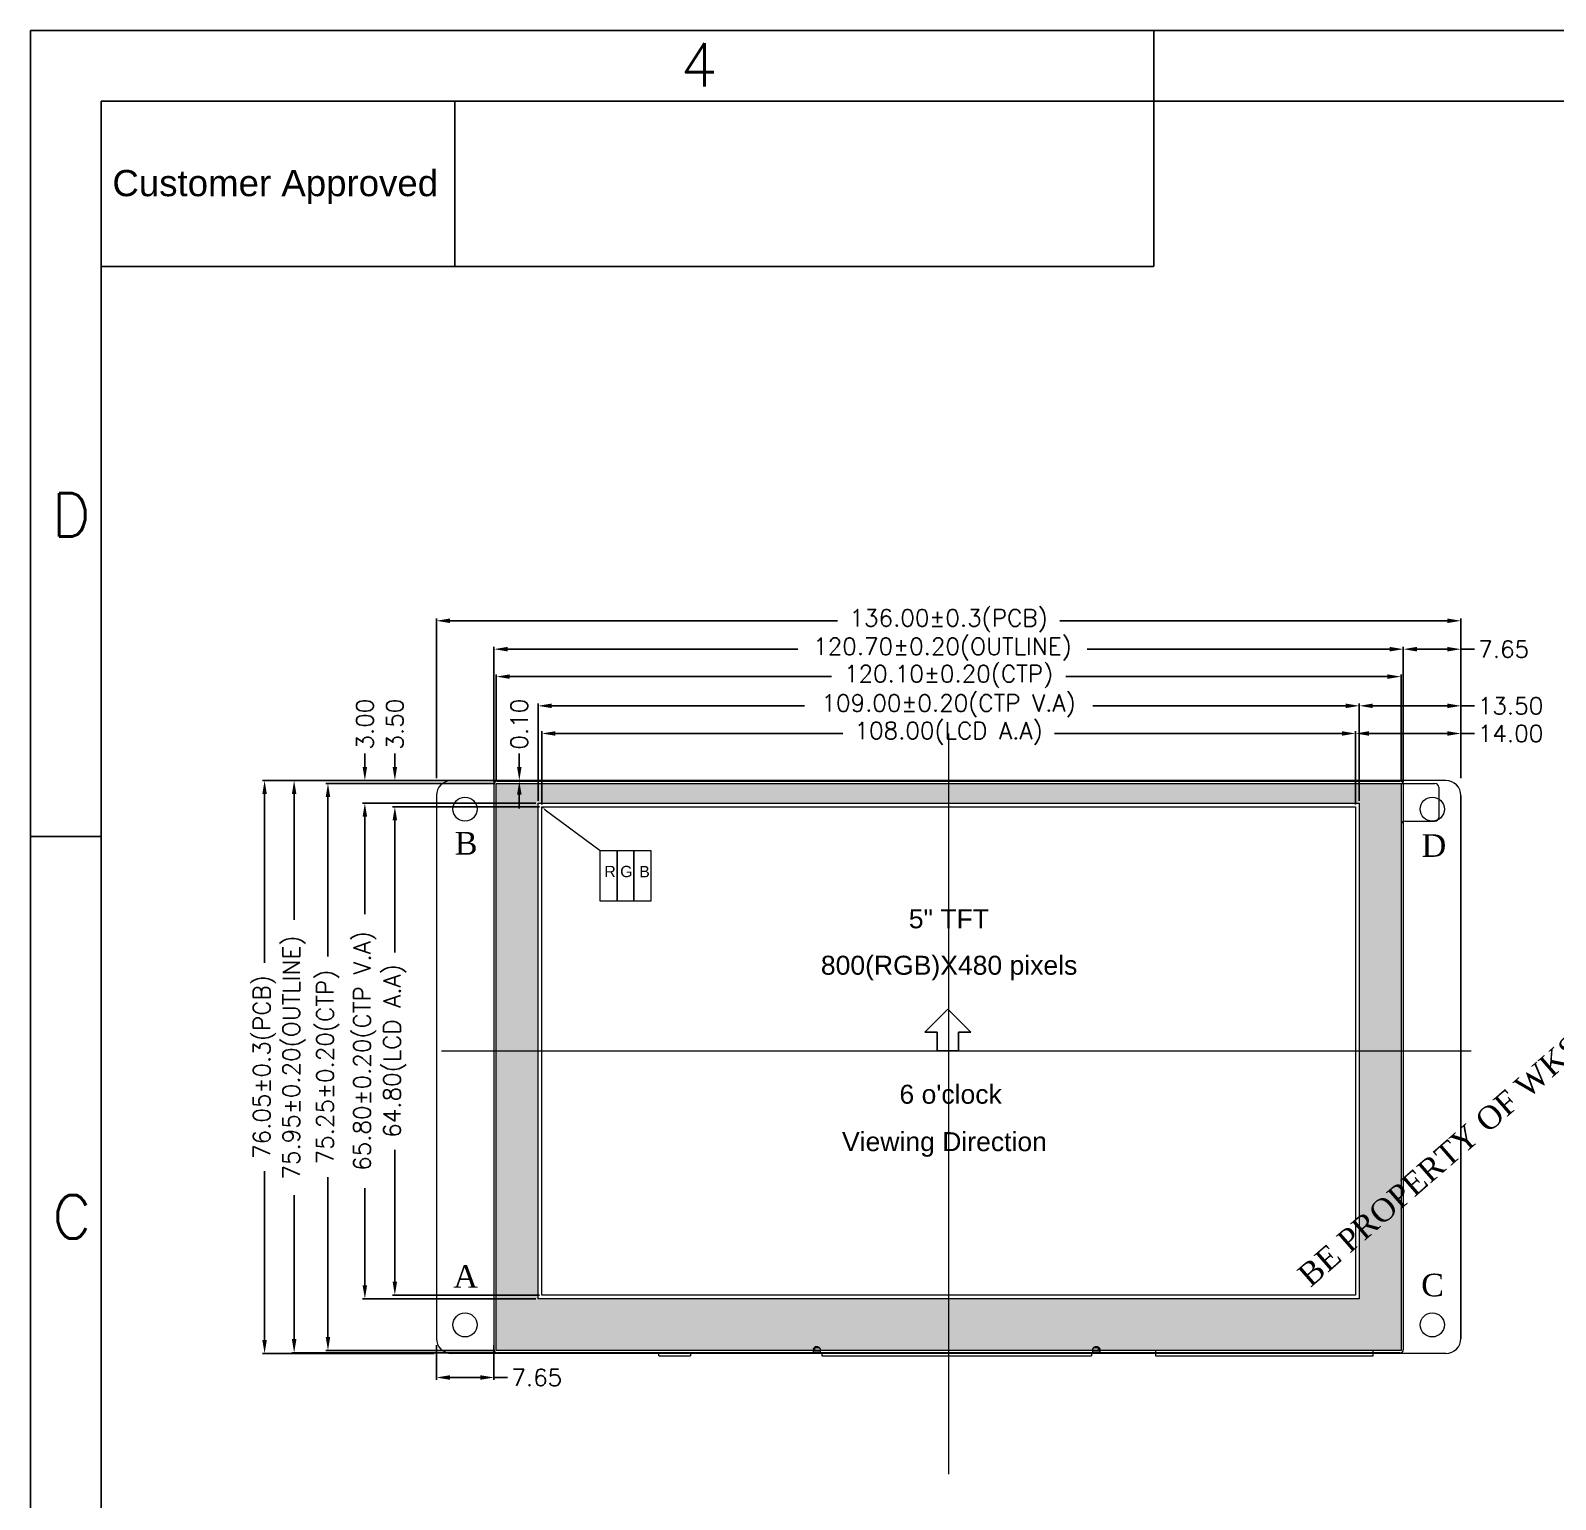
# Model space of a CAD drawing. Extents: x 837 to 1376, y 72 to 453.
# Drawn here: x 837.1 to 1039.5, y 258.5 to 453.5 of the extents above; entities that cross this region are included whole.
import ezdxf
from ezdxf.enums import TextEntityAlignment as Align

# ---------------------------------------------------------------- set-up
doc = ezdxf.new("R2010")
doc.units = 0
doc.header["$MEASUREMENT"] = 0
doc.linetypes.add('CENTER', pattern=[50.8, 31.75, -6.35, 6.35, -6.35])
doc.layers.get('0').update_dxf_attribs({"linetype": 'CONTINUOUS'})
doc.layers.get('Defpoints').update_dxf_attribs({"linetype": 'CONTINUOUS', "lineweight": 9})
for name, color, linetype, lineweight in [('BZ-Bottom', 5, 'CONTINUOUS', 13), ('BZ-Top', 181, 'CONTINUOUS', 9), ('c', 1, 'CENTER', 9), ('Cover lens', 144, 'CONTINUOUS', 0), ('dim', 4, 'CONTINUOUS', 9), ('FPC', 32, 'CONTINUOUS', 9), ('LCD', 6, 'CONTINUOUS', 9), ('保护膜', 5, 'CONTINUOUS', 13)]:
    doc.layers.add(name, color=color, linetype=linetype, lineweight=lineweight)
doc.layers.add('T', color=2, linetype='CONTINUOUS')
doc.styles.add('ROMANS', font='romans.shx')
doc.styles.get("Standard").update_dxf_attribs({"font": 'arial.ttf', "width": 1.5})
doc.styles.add('样式 1', font='arial.ttf')
doc.dimstyles.new('lcm111', dxfattribs={"dimscale": 1.5, "dimtxt": 1.5, "dimasz": 1.2, "dimexe": 0.2, "dimexo": 0.2, "dimgap": 0.3, "dimtad": 0, "dimzin": 1, "dimdsep": 46, "dimtxsty": 'ROMANS', "dimcen": 0, "dimadec": 0, "dimazin": 0, "dimtfac": 1, "dimtofl": 0, "dimtmove": 0, "dimatfit": 3, "dimfxl": 0, "dimarcsym": 0})

# ---------------------------------------------------------------- blocks, each defined once
blk = doc.blocks.new('*D41')
at = {"layer": 'Defpoints', "color": 0}
for p in [(898.94, 353.52), (876.6, 278.27), (898.94, 278.27)]:
    blk.add_point(p, dxfattribs=at)
at = {"layer": 'dim', "color": 0, "lineweight": -2}
for p, q in [((898.64, 353.52), (876.3, 353.52)), ((876.6, 351.72), (876.6, 330.54)), ((876.6, 280.07), (876.6, 301.25)), ((898.64, 278.27), (876.3, 278.27))]:
    blk.add_line(p, q, dxfattribs=at)
at = {"layer": 'dim', "color": 0}
for points in [[(876.3, 351.72), (876.9, 351.72), (876.6, 353.52)], [(876.3, 280.07), (876.9, 280.07), (876.6, 278.27)]]:
    blk.add_solid(points, dxfattribs=at)
at = {"layer": 'dim', "color": 0, "insert": (876.6, 315.89), "char_height": 2.25, "attachment_point": 5, "rotation": 90, "style": 'ROMANS'}
blk.add_mtext('75.25%%p0.20(CTP)', dxfattribs=at)
blk = doc.blocks.new('*D42')
at = {"layer": 'Defpoints', "color": 0}
for p in [(1019.04, 367.71), (898.94, 353.52), (1019.04, 353.52)]:
    blk.add_point(p, dxfattribs=at)
at = {"layer": 'dim', "color": 0, "lineweight": -2}
for p, q in [((898.94, 353.82), (898.94, 368.01)), ((900.74, 367.71), (943.43, 367.71)), ((1017.24, 367.71), (974.55, 367.71)), ((1019.04, 353.82), (1019.04, 368.01))]:
    blk.add_line(p, q, dxfattribs=at)
at = {"layer": 'dim', "color": 0}
for points in [[(900.74, 368.01), (900.74, 367.41), (898.94, 367.71)], [(1017.24, 368.01), (1017.24, 367.41), (1019.04, 367.71)]]:
    blk.add_solid(points, dxfattribs=at)
at = {"layer": 'dim', "color": 0, "insert": (958.99, 367.71), "char_height": 2.25, "attachment_point": 5, "style": 'ROMANS'}
blk.add_mtext('120.10%%p0.20(CTP)', dxfattribs=at)
blk = doc.blocks.new('*D43')
at = {"layer": 'Defpoints', "color": 0}
for p in [(904.99, 360.16), (904.99, 350.42), (1012.99, 350.42)]:
    blk.add_point(p, dxfattribs=at)
at = {"layer": 'dim', "color": 0, "lineweight": -2}
for p, q in [((904.99, 350.72), (904.99, 360.46)), ((1012.99, 350.72), (1012.99, 360.46)), ((906.79, 360.16), (944.93, 360.16)), ((1011.19, 360.16), (973.05, 360.16))]:
    blk.add_line(p, q, dxfattribs=at)
at = {"layer": 'dim', "color": 0}
for points in [[(906.79, 360.46), (906.79, 359.86), (904.99, 360.16)], [(1011.19, 360.46), (1011.19, 359.86), (1012.99, 360.16)]]:
    blk.add_solid(points, dxfattribs=at)
at = {"layer": 'dim', "color": 0, "insert": (958.99, 360.16), "char_height": 2.25, "attachment_point": 5, "style": 'ROMANS'}
blk.add_mtext('108.00(LCD A.A)', dxfattribs=at)
blk = doc.blocks.new('*D44')
at = {"layer": 'Defpoints', "color": 0}
for p in [(904.49, 363.83), (904.49, 350.92), (1013.49, 350.92)]:
    blk.add_point(p, dxfattribs=at)
at = {"layer": 'dim', "color": 0, "lineweight": -2}
for p, q in [((904.49, 351.22), (904.49, 364.13)), ((906.29, 363.83), (939.84, 363.83)), ((1011.69, 363.83), (978.14, 363.83)), ((1013.49, 351.22), (1013.49, 364.13))]:
    blk.add_line(p, q, dxfattribs=at)
at = {"layer": 'dim', "color": 0}
for points in [[(906.29, 364.13), (906.29, 363.53), (904.49, 363.83)], [(1011.69, 364.13), (1011.69, 363.53), (1013.49, 363.83)]]:
    blk.add_solid(points, dxfattribs=at)
at = {"layer": 'dim', "color": 0, "insert": (958.99, 363.83), "char_height": 2.25, "attachment_point": 5, "style": 'ROMANS'}
blk.add_mtext('109.00%%P0.20(CTP V.A)', dxfattribs=at)
blk = doc.blocks.new('*D39')
at = {"layer": 'Defpoints', "color": 0}
for p in [(898.64, 371.35), (898.64, 353.42), (1019.34, 353.42)]:
    blk.add_point(p, dxfattribs=at)
at = {"layer": 'dim', "color": 0, "lineweight": -2}
for p, q in [((898.64, 353.72), (898.64, 371.65)), ((900.44, 371.35), (938.98, 371.35)), ((1017.54, 371.35), (977.38, 371.35)), ((1019.34, 353.72), (1019.34, 371.65))]:
    blk.add_line(p, q, dxfattribs=at)
at = {"layer": 'dim', "color": 0}
for points in [[(900.44, 371.65), (900.44, 371.05), (898.64, 371.35)], [(1017.54, 371.65), (1017.54, 371.05), (1019.34, 371.35)]]:
    blk.add_solid(points, dxfattribs=at)
at = {"layer": 'dim', "color": 0, "insert": (958.18, 371.35), "char_height": 2.25, "attachment_point": 5, "style": 'ROMANS'}
blk.add_mtext('120.70%%P0.20(OUTLINE)', dxfattribs=at)
blk = doc.blocks.new('*D45')
at = {"layer": 'Defpoints', "color": 0}
for p in [(885.48, 350.42), (904.99, 350.42), (904.99, 285.62)]:
    blk.add_point(p, dxfattribs=at)
at = {"layer": 'dim', "color": 0, "lineweight": -2}
for p, q in [((904.69, 350.42), (885.18, 350.42)), ((885.48, 348.62), (885.48, 331.11)), ((885.48, 287.42), (885.48, 304.92)), ((904.69, 285.62), (885.18, 285.62))]:
    blk.add_line(p, q, dxfattribs=at)
at = {"layer": 'dim', "color": 0}
for points in [[(885.18, 348.62), (885.78, 348.62), (885.48, 350.42)], [(885.18, 287.42), (885.78, 287.42), (885.48, 285.62)]]:
    blk.add_solid(points, dxfattribs=at)
at = {"layer": 'dim', "color": 0, "insert": (885.48, 318.02), "char_height": 2.25, "attachment_point": 5, "rotation": 90, "style": 'ROMANS'}
blk.add_mtext('64.80(LCD A.A)', dxfattribs=at)
blk = doc.blocks.new('*D46')
at = {"layer": 'Defpoints', "color": 0}
for p in [(881.5, 350.92), (904.49, 350.92), (904.49, 285.12)]:
    blk.add_point(p, dxfattribs=at)
at = {"layer": 'dim', "color": 0, "lineweight": -2}
for p, q in [((904.19, 350.92), (881.2, 350.92)), ((881.5, 349.12), (881.5, 336.2)), ((881.5, 286.92), (881.5, 299.83)), ((904.19, 285.12), (881.2, 285.12))]:
    blk.add_line(p, q, dxfattribs=at)
at = {"layer": 'dim', "color": 0}
for points in [[(881.2, 349.12), (881.8, 349.12), (881.5, 350.92)], [(881.2, 286.92), (881.8, 286.92), (881.5, 285.12)]]:
    blk.add_solid(points, dxfattribs=at)
at = {"layer": 'dim', "color": 0, "insert": (881.5, 318.02), "char_height": 2.25, "attachment_point": 5, "rotation": 90, "style": 'ROMANS'}
blk.add_mtext('65.80%%P0.20(CTP V.A)', dxfattribs=at)
blk = doc.blocks.new('*D40')
at = {"layer": 'Defpoints', "color": 0}
for p in [(899.04, 353.92), (872.11, 277.97), (899.29, 277.97)]:
    blk.add_point(p, dxfattribs=at)
at = {"layer": 'dim', "color": 0, "lineweight": -2}
for p, q in [((898.74, 353.92), (871.81, 353.92)), ((872.11, 352.12), (872.11, 335.44)), ((872.11, 279.77), (872.11, 298.86)), ((898.99, 277.97), (871.81, 277.97))]:
    blk.add_line(p, q, dxfattribs=at)
at = {"layer": 'dim', "color": 0}
for points in [[(871.81, 352.12), (872.41, 352.12), (872.11, 353.92)], [(871.81, 279.77), (872.41, 279.77), (872.11, 277.97)]]:
    blk.add_solid(points, dxfattribs=at)
at = {"layer": 'dim', "color": 0, "insert": (872.11, 317.15), "char_height": 2.25, "attachment_point": 5, "rotation": 90, "style": 'ROMANS'}
blk.add_mtext('75.95%%P0.20(OUTLINE)', dxfattribs=at)
blk = doc.blocks.new('*D47')
at = {"layer": 'Defpoints', "color": 0}
for p in [(1026.99, 375.12), (890.99, 353.92), (1026.99, 353.92)]:
    blk.add_point(p, dxfattribs=at)
at = {"layer": 'dim', "color": 0, "lineweight": -2}
for p, q in [((890.99, 354.22), (890.99, 375.42)), ((892.79, 375.12), (944.24, 375.12)), ((1025.19, 375.12), (973.75, 375.12)), ((1026.99, 354.22), (1026.99, 375.42))]:
    blk.add_line(p, q, dxfattribs=at)
at = {"layer": 'dim', "color": 0}
for points in [[(892.79, 375.42), (892.79, 374.82), (890.99, 375.12)], [(1025.19, 375.42), (1025.19, 374.82), (1026.99, 375.12)]]:
    blk.add_solid(points, dxfattribs=at)
at = {"layer": 'dim', "color": 0, "insert": (958.99, 375.12), "char_height": 2.25, "attachment_point": 5, "style": 'ROMANS'}
blk.add_mtext('136.00%%P0.3(PCB)', dxfattribs=at)
blk = doc.blocks.new('*D48')
at = {"layer": 'Defpoints', "color": 0}
for p in [(890.99, 353.92), (868.19, 277.86), (890.99, 277.86)]:
    blk.add_point(p, dxfattribs=at)
at = {"layer": 'dim', "color": 0, "lineweight": -2}
for p, q in [((890.69, 353.92), (867.89, 353.92)), ((868.19, 352.12), (868.19, 329.73)), ((868.19, 279.66), (868.19, 302.05)), ((890.69, 277.86), (867.89, 277.86))]:
    blk.add_line(p, q, dxfattribs=at)
at = {"layer": 'dim', "color": 0}
for points in [[(867.89, 352.12), (868.49, 352.12), (868.19, 353.92)], [(867.89, 279.66), (868.49, 279.66), (868.19, 277.86)]]:
    blk.add_solid(points, dxfattribs=at)
at = {"layer": 'dim', "color": 0, "insert": (868.19, 315.89), "char_height": 2.25, "attachment_point": 5, "rotation": 90, "style": 'ROMANS'}
blk.add_mtext('76.05%%P0.3(PCB)', dxfattribs=at)
blk = doc.blocks.new('*D51')
at = {"layer": 'Defpoints', "color": 0}
for p in [(890.99, 279.27), (898.64, 279.27), (898.64, 274.68)]:
    blk.add_point(p, dxfattribs=at)
at = {"layer": 'dim', "color": 0, "lineweight": -2}
for p, q in [((890.99, 278.97), (890.99, 274.38)), ((898.64, 278.97), (898.64, 274.38)), ((892.79, 274.68), (896.84, 274.68)), ((898.64, 274.68), (900.44, 274.68))]:
    blk.add_line(p, q, dxfattribs=at)
at = {"layer": 'dim', "color": 0}
for points in [[(892.79, 274.98), (892.79, 274.38), (890.99, 274.68)], [(896.84, 274.98), (896.84, 274.38), (898.64, 274.68)]]:
    blk.add_solid(points, dxfattribs=at)
at = {"layer": 'dim', "color": 0, "insert": (904.32, 274.68), "char_height": 2.25, "attachment_point": 5, "style": 'ROMANS'}
blk.add_mtext('7.65', dxfattribs=at)
blk = doc.blocks.new('*D74')
at = {"layer": 'Defpoints', "color": 0}
for p in [(885.48, 353.92), (885.48, 353.92), (885.48, 350.42)]:
    blk.add_point(p, dxfattribs=at)
at = {"layer": 'dim', "color": 0, "lineweight": -2}
for p, q in [((885.48, 355.72), (885.48, 357.52)), ((885.48, 348.62), (885.48, 346.82))]:
    blk.add_line(p, q, dxfattribs=at)
at = {"layer": 'dim', "color": 0}
for points in [[(885.18, 355.72), (885.78, 355.72), (885.48, 353.92)], [(885.18, 348.62), (885.78, 348.62), (885.48, 350.42)]]:
    blk.add_solid(points, dxfattribs=at)
at = {"layer": 'dim', "color": 0, "insert": (885.48, 361.4), "char_height": 2.25, "attachment_point": 5, "rotation": 90, "style": 'ROMANS'}
blk.add_mtext('3.50', dxfattribs=at)
blk = doc.blocks.new('*D75')
at = {"layer": 'Defpoints', "color": 0}
for p in [(881.5, 353.92), (881.5, 353.92), (881.5, 350.92)]:
    blk.add_point(p, dxfattribs=at)
at = {"layer": 'dim', "color": 0, "lineweight": -2}
for p, q in [((881.5, 355.72), (881.5, 357.52)), ((881.5, 349.12), (881.5, 347.32))]:
    blk.add_line(p, q, dxfattribs=at)
at = {"layer": 'dim', "color": 0}
for points in [[(881.2, 355.72), (881.8, 355.72), (881.5, 353.92)], [(881.2, 349.12), (881.8, 349.12), (881.5, 350.92)]]:
    blk.add_solid(points, dxfattribs=at)
at = {"layer": 'dim', "color": 0, "insert": (881.5, 361.4), "char_height": 2.25, "attachment_point": 5, "rotation": 90, "style": 'ROMANS'}
blk.add_mtext('3.00', dxfattribs=at)
blk = doc.blocks.new('*D76')
at = {"layer": 'Defpoints', "color": 0}
for p in [(1026.99, 362.18), (1012.99, 360.16), (1026.99, 360.16)]:
    blk.add_point(p, dxfattribs=at)
at = {"layer": 'dim', "color": 0, "lineweight": -2}
for p, q in [((1026.99, 361.88), (1026.99, 359.86)), ((1014.79, 360.16), (1025.19, 360.16)), ((1026.99, 360.16), (1028.79, 360.16))]:
    blk.add_line(p, q, dxfattribs=at)
at = {"layer": 'dim', "color": 0}
for points in [[(1014.79, 360.46), (1014.79, 359.86), (1012.99, 360.16)], [(1025.19, 360.46), (1025.19, 359.86), (1026.99, 360.16)]]:
    blk.add_solid(points, dxfattribs=at)
at = {"layer": 'dim', "color": 0, "insert": (1033.58, 360.16), "char_height": 2.25, "attachment_point": 5, "style": 'ROMANS'}
blk.add_mtext('14.00', dxfattribs=at)
blk = doc.blocks.new('*D77')
at = {"layer": 'Defpoints', "color": 0}
for p in [(1026.99, 365.73), (1013.49, 363.83), (1026.99, 363.83)]:
    blk.add_point(p, dxfattribs=at)
at = {"layer": 'dim', "color": 0, "lineweight": -2}
for p, q in [((1026.99, 365.43), (1026.99, 363.53)), ((1015.29, 363.83), (1025.19, 363.83)), ((1026.99, 363.83), (1028.79, 363.83))]:
    blk.add_line(p, q, dxfattribs=at)
at = {"layer": 'dim', "color": 0}
for points in [[(1015.29, 364.13), (1015.29, 363.53), (1013.49, 363.83)], [(1025.19, 364.13), (1025.19, 363.53), (1026.99, 363.83)]]:
    blk.add_solid(points, dxfattribs=at)
at = {"layer": 'dim', "color": 0, "insert": (1033.58, 363.83), "char_height": 2.25, "attachment_point": 5, "style": 'ROMANS'}
blk.add_mtext('13.50', dxfattribs=at)
blk = doc.blocks.new('*D78')
at = {"layer": 'Defpoints', "color": 0}
for p in [(1026.99, 373.18), (1019.34, 371.35), (1026.99, 371.35)]:
    blk.add_point(p, dxfattribs=at)
at = {"layer": 'dim', "color": 0, "lineweight": -2}
for p, q in [((1026.99, 372.88), (1026.99, 371.05)), ((1021.14, 371.35), (1025.19, 371.35)), ((1026.99, 371.35), (1028.79, 371.35))]:
    blk.add_line(p, q, dxfattribs=at)
at = {"layer": 'dim', "color": 0}
for points in [[(1021.14, 371.65), (1021.14, 371.05), (1019.34, 371.35)], [(1025.19, 371.65), (1025.19, 371.05), (1026.99, 371.35)]]:
    blk.add_solid(points, dxfattribs=at)
at = {"layer": 'dim', "color": 0, "insert": (1032.67, 371.35), "char_height": 2.25, "attachment_point": 5, "style": 'ROMANS'}
blk.add_mtext('7.65', dxfattribs=at)
blk = doc.blocks.new('*D79')
at = {"layer": 'Defpoints', "color": 0}
for p in [(899.87, 353.92), (899.87, 353.82), (902, 353.92)]:
    blk.add_point(p, dxfattribs=at)
at = {"layer": 'dim', "color": 0, "lineweight": -2}
for p, q in [((902, 355.72), (902, 357.52)), ((900.17, 353.92), (902.3, 353.92)), ((900.17, 353.82), (902.3, 353.82)), ((902, 352.02), (902, 350.22))]:
    blk.add_line(p, q, dxfattribs=at)
at = {"layer": 'dim', "color": 0}
for points in [[(901.7, 355.72), (902.3, 355.72), (902, 353.92)], [(901.7, 352.02), (902.3, 352.02), (902, 353.82)]]:
    blk.add_solid(points, dxfattribs=at)
at = {"layer": 'dim', "color": 0, "insert": (902, 361.4), "char_height": 2.25, "attachment_point": 5, "rotation": 90, "style": 'ROMANS'}
blk.add_mtext('0.10', dxfattribs=at)

msp = doc.modelspace()

# ---------------------------------------------------------------- hatches: boundary and pattern name
at = {"layer": 'Cover lens'}
h = msp.add_hatch(color=256, dxfattribs=at)
h.paths.add_polyline_path([(898.941, 353.517), (1019.041, 353.517), (1019.041, 278.267), (898.941, 278.267)])
h.paths.add_polyline_path([(1013.491, 350.917), (1013.491, 285.117), (904.491, 285.117), (904.491, 350.917)], flags=16)

# ---------------------------------------------------------------- linework, layer by layer
for p, q in [((986.221, 444.067), (986.221, 453.468)), ((893.432, 444.067), (893.432, 422.149)), ((986.221, 444.067), (986.221, 422.203)), ((986.167, 422.149), (846.516, 422.149)), ((837.115, 346.492), (846.516, 346.492)), ((940.991, 278.217), (941.991, 278.217)), ((941.173, 278.667), (941.191, 278.667)), ((941.173, 278.667), (941.81, 278.667)), ((941.191, 278.667), (941.191, 278.217)), ((978.091, 278.217), (979.091, 278.217)), ((978.273, 278.667), (978.91, 278.667)), ((978.891, 278.667), (978.891, 278.217)), ((978.891, 278.667), (978.91, 278.667))]:
    msp.add_line(p, q)
at = {"color": 3}
msp.add_line((1026.992, 351.918), (1026.992, 279.865), dxfattribs=at)
for points in [[(1376.067, 453.468), (837.115, 453.468), (837.115, 72.39), (1376.067, 72.39)], [(846.516, 444.067), (846.516, 81.792), (1366.666, 81.792), (1366.666, 444.067)]]:
    msp.add_lwpolyline(points, close=True)
msp.add_arc((986.167, 422.203), 0.0544, 270, 0)
at = {"layer": 'BZ-Bottom', "linetype": 'ByBlock'}
for p, q in [((1018.691, 277.967), (899.291, 277.967)), ((941.991, 278.167), (940.991, 278.167)), ((979.091, 278.167), (978.091, 278.167))]:
    msp.add_line(p, q, dxfattribs=at)
at = {"layer": 'BZ-Top', "linetype": 'ByBlock'}
for p, q in [((898.641, 278.367), (898.641, 353.417)), ((899.041, 353.817), (1018.941, 353.817)), ((978.091, 353.817), (941.991, 353.817)), ((1019.341, 353.417), (1019.341, 278.367)), ((940.991, 277.967), (899.041, 277.967)), ((940.991, 278.454), (940.991, 277.967)), ((941.991, 277.967), (941.991, 278.454)), ((978.091, 277.967), (941.991, 277.967)), ((978.091, 278.454), (978.091, 277.967)), ((979.091, 277.967), (979.091, 278.454)), ((1018.941, 277.967), (979.091, 277.967))]:
    msp.add_line(p, q, dxfattribs=at)
for centre, radius, start, end in [((899.041, 353.417), 0.4, 90, 180), ((1018.941, 353.417), 0.4, 0, 90), ((899.041, 278.367), 0.4, 180, 270), ((941.491, 278.21), 0.556, 25.98923, 154.01077), ((978.591, 278.21), 0.556, 25.98923, 154.01077), ((1018.941, 278.367), 0.4, 270, 0)]:
    msp.add_arc(centre, radius, start, end, dxfattribs=at)
at = {"layer": 'c', "linetype": 'CENTER', "ltscale": 5}
for p, q in [((958.991, 360.159), (958.991, 261.849)), ((891.662, 318.017), (1028.339, 318.017))]:
    msp.add_line(p, q, dxfattribs=at)
at = {"layer": 'Cover lens'}
for points in [[(898.941, 353.517), (1019.041, 353.517), (1019.041, 278.267), (898.941, 278.267)], [(1013.491, 350.917), (1013.491, 285.117), (904.491, 285.117), (904.491, 350.917)]]:
    msp.add_lwpolyline(points, close=True, dxfattribs=at)
at = {"layer": 'dim', "color": 3}
for p, q in [((1024.992, 353.918), (892.991, 353.918)), ((890.991, 351.918), (890.991, 279.865)), ((1024.992, 277.865), (892.991, 277.865))]:
    msp.add_line(p, q, dxfattribs=at)
at = {"layer": 'dim', "color": 4}
msp.add_line((905.444, 350.046), (912.722, 344.635), dxfattribs=at)
at = {"layer": 'dim', "color": 1}
for points in [[(904.991, 350.417), (905.036, 350.417), (905.036, 350.282), (904.991, 350.282)], [(912.722, 344.635), (914.972, 344.635), (914.972, 337.885), (912.722, 337.885)]]:
    msp.add_lwpolyline(points, close=True, dxfattribs=at)
at = {"layer": 'dim', "color": 4, "flags": 128}
msp.add_lwpolyline([(905.444, 350.046, 0.2, 0, 0), (905.126, 350.282, 0, 0, 0)], format="xyseb", dxfattribs=at)
at = {"layer": 'dim', "color": 3}
for points in [[(905.036, 350.417), (905.081, 350.417), (905.081, 350.282), (905.036, 350.282)], [(914.972, 344.635), (917.222, 344.635), (917.222, 337.885), (914.972, 337.885)]]:
    msp.add_lwpolyline(points, close=True, dxfattribs=at)
at = {"layer": 'dim', "color": 5}
for points in [[(905.081, 350.417), (905.126, 350.417), (905.126, 350.282), (905.081, 350.282)], [(917.222, 344.635), (919.472, 344.635), (919.472, 337.885), (917.222, 337.885)]]:
    msp.add_lwpolyline(points, close=True, dxfattribs=at)
at = {"layer": 'dim', "color": 3}
for centre in [(894.791, 350.118), (1023.191, 350.118), (894.792, 281.665), (1023.192, 281.665)]:
    msp.add_circle(centre, 1.6, dxfattribs=at)
for centre, start, end in [((892.991, 351.918), 90, 180), ((892.991, 279.865), 180, 270)]:
    msp.add_arc(centre, 2, start, end, dxfattribs=at)
at = {"layer": 'dim', "color": 4}
for centre, start, end in [((1024.992, 351.918), 0, 90), ((1024.992, 279.865), 270, 0)]:
    msp.add_arc(centre, 2, start, end, dxfattribs=at)
at = {"layer": 'FPC'}
for p, q in [((920.539, 277.567), (920.539, 277.967)), ((924.739, 277.967), (924.739, 277.567))]:
    msp.add_line(p, q, dxfattribs=at)
at = {"layer": 'FPC', "color": 30, "true_color": 0xff7f00}
for p, q in [((920.539, 277.567), (924.739, 277.567)), ((942.151, 277.967), (942.151, 277.566)), ((942.151, 277.566), (977.951, 277.563)), ((977.951, 277.967), (977.951, 277.563)), ((986.441, 278.267), (986.441, 277.567)), ((986.441, 277.567), (1015.341, 277.567)), ((1015.341, 277.567), (1015.341, 278.267))]:
    msp.add_line(p, q, dxfattribs=at)
at = {"layer": 'LCD', "color": 3}
msp.add_lwpolyline([(1013.491, 350.917), (1013.491, 285.117), (904.491, 285.117), (904.491, 350.917)], close=True, dxfattribs=at)
at = {"layer": 'LCD'}
msp.add_lwpolyline([(1012.991, 350.417), (1012.991, 285.617), (904.991, 285.617), (904.991, 350.417)], close=True, dxfattribs=at)
at = {"layer": 'T'}
for p, q in [((958.886, 323.59), (955.821, 320.524)), ((958.886, 323.59), (961.952, 320.524)), ((957.459, 320.524), (955.821, 320.524)), ((957.459, 320.524), (957.459, 318.033)), ((960.314, 320.524), (960.314, 318.033)), ((961.952, 320.524), (960.314, 320.524)), ((960.314, 318.033), (957.459, 318.033))]:
    msp.add_line(p, q, dxfattribs=at)
at = {"layer": '保护膜'}
for p, q in [((898.941, 278.267), (898.941, 353.517)), ((898.941, 353.517), (1023.541, 353.517)), ((1024.041, 353.017), (1024.041, 349.017)), ((1019.541, 348.517), (1023.541, 348.517)), ((1019.041, 348.017), (1019.041, 278.267)), ((1019.041, 278.267), (898.941, 278.267))]:
    msp.add_line(p, q, dxfattribs=at)
for centre, start, end in [((1023.541, 353.017), 0, 90), ((1019.541, 348.017), 90, 180), ((1023.541, 349.017), 270, 0)]:
    msp.add_arc(centre, 0.5, start, end, dxfattribs=at)

# ---------------------------------------------------------------- texts
at = {"style": 'ROMANS'}
for s, p in [('4', (925.847, 448.893)), ('D', (842.509, 389.184)), ('C', (842.611, 296.013))]:
    msp.add_text(s, height=5.745, dxfattribs=at).set_placement(p, align=Align.MIDDLE)
at = {"style": '样式 1'}
msp.add_text('Customer Approved', height=3.48065, dxfattribs=at).set_placement((847.987, 431.477))
at = {"insert": (1005.038, 288.805), "char_height": 1.5, "width": 241.3881, "attachment_point": 1, "rotation": 41.00449}
msp.add_mtext('{\\fTimes New Roman|b0|i0|c0|p18;\\H2x;BE PROPERTY OF WKS TECHNOLOGY}', dxfattribs=at)
at = {"layer": 'dim', "color": 4, "attachment_point": 1, "style": '样式 1'}
for s, insert, char_height, width in [('{\\C1;R}', (905.003, 350.376), 0.03, 0.02866), ('{\\C3;G}', (905.043, 350.377), 0.03, 0.02866), ('{\\C5;B}', (905.096, 350.375), 0.03, 0.02866), ('{\\fTimes New Roman|b0|i0|c0|p18;\\C7;B}', (893.429, 347.087), 3, 5.68066), ('{\\fTimes New Roman|b0|i0|c0|p18;\\C7;D}', (1021.777, 346.788), 3, 5.68066), ('{\\C1;R}', (913.293, 342.591), 1.5, 1.43299), ('{\\C3;G}', (915.391, 342.59), 1.5, 1.43299), ('{\\C5;B}', (917.928, 342.574), 1.5, 1.43299), ('{\\fTimes New Roman|b0|i0|c0|p18;\\C7;A}', (893.246, 289.598), 3, 5.68066), ('{\\fTimes New Roman|b0|i0|c0|p18;\\C7;C}', (1021.715, 288.454), 3, 5.68066)]:
    msp.add_mtext(s, dxfattribs=dict(at, insert=insert, char_height=char_height, width=width))
at = {"layer": 'T', "style": '样式 1'}
for s, p in [('5" TFT', (953.703, 334.306)), ('800(RGB)X480 pixels', (942.031, 328.139)), ("6 o'clock", (952.463, 311.019)), ('Viewing Direction', (944.836, 304.726))]:
    msp.add_text(s, height=2.52, dxfattribs=at).set_placement(p)

# ---------------------------------------------------------------- dimensions: what is measured, and where the dimension line sits
at = {"layer": 'dim'}
for base, p1, p2, text, picture, middle in [((1026.992, 375.119), (890.991, 353.918), (1026.992, 353.918), '<>%%P0.3(PCB)', '*D47', (958.991, 375.119)), ((898.641, 371.346), (1019.341, 353.417), (898.641, 353.417), '<>%%P0.20(OUTLINE)', '*D39', (958.177, 371.346)), ((1019.041, 367.707), (898.941, 353.517), (1019.041, 353.517), '<>%%p0.20(CTP)', '*D42', (958.991, 367.707)), ((904.491, 363.83), (1013.491, 350.917), (904.491, 350.917), '<>%%P0.20(CTP V.A)', '*D44', (958.991, 363.83)), ((904.991, 360.159), (1012.991, 350.417), (904.991, 350.417), '<>(LCD A.A)', '*D43', (958.991, 360.159))]:
    dim = msp.add_linear_dim(base=base, p1=p1, p2=p2, text=text, dimstyle='lcm111', dxfattribs=at)
    dim.commit()
    dim.dimension.update_dxf_attribs({"geometry": picture, "text_midpoint": middle, "dimtype": 160})
at = {"layer": 'dim', "color": 4}
for base, p1, p2, picture, middle in [((1026.992, 371.346), (1019.341, 371.346), (1026.992, 373.182), '*D78', (1032.67, 371.346)), ((1026.992, 363.83), (1013.491, 363.83), (1026.992, 365.726), '*D77', (1033.581, 363.83)), ((1026.992, 360.159), (1012.991, 360.159), (1026.992, 362.183), '*D76', (1033.581, 360.159))]:
    dim = msp.add_linear_dim(base=base, p1=p1, p2=p2, dimstyle='lcm111', dxfattribs=at)
    dim.commit()
    dim.dimension.update_dxf_attribs({"geometry": picture, "text_midpoint": middle, "dimtype": 160})
for base, p1, p2, picture, middle in [((881.5, 353.918), (881.5, 350.917), (881.5, 353.918), '*D75', (881.5, 361.397)), ((885.484, 353.918), (885.484, 350.417), (885.484, 353.918), '*D74', (885.484, 361.397)), ((902.002, 353.918), (899.874, 353.817), (899.874, 353.918), '*D79', (902.002, 361.397))]:
    dim = msp.add_linear_dim(base=base, p1=p1, p2=p2, angle=90, dimstyle='lcm111', dxfattribs=at)
    dim.commit()
    dim.dimension.update_dxf_attribs({"geometry": picture, "text_midpoint": middle})
dim = msp.add_linear_dim(base=(868.187, 277.865), p1=(890.991, 353.918), p2=(890.991, 277.865), angle=90, text='<>%%P0.3(PCB)', dimstyle='lcm111', dxfattribs=at)
dim.commit()
dim.dimension.update_dxf_attribs({"geometry": '*D48', "text_midpoint": (868.187, 315.892), "dimtype": 160})
at = {"layer": 'dim'}
for base, p1, p2, text, picture, middle in [((872.115, 277.967), (899.041, 353.918), (899.291, 277.967), '<>%%P0.20(OUTLINE)', '*D40', (872.115, 317.154)), ((876.6, 278.267), (898.941, 353.517), (898.941, 278.267), '<>%%p0.20(CTP)', '*D41', (876.6, 315.892)), ((881.5, 350.917), (904.491, 285.117), (904.491, 350.917), '<>%%P0.20(CTP V.A)', '*D46', (881.5, 318.017)), ((885.484, 350.417), (904.991, 285.617), (904.991, 350.417), '<>(LCD A.A)', '*D45', (885.484, 318.017))]:
    dim = msp.add_linear_dim(base=base, p1=p1, p2=p2, angle=90, text=text, dimstyle='lcm111', dxfattribs=at)
    dim.commit()
    dim.dimension.update_dxf_attribs({"geometry": picture, "text_midpoint": middle, "dimtype": 160})
at = {"layer": 'dim', "color": 4}
dim = msp.add_linear_dim(base=(898.641, 274.681), p1=(890.991, 279.273), p2=(898.641, 279.273), dimstyle='lcm111', dxfattribs=at)
dim.commit()
dim.dimension.update_dxf_attribs({"geometry": '*D51', "text_midpoint": (904.32, 274.681)})

doc.saveas('drawing.dxf')
